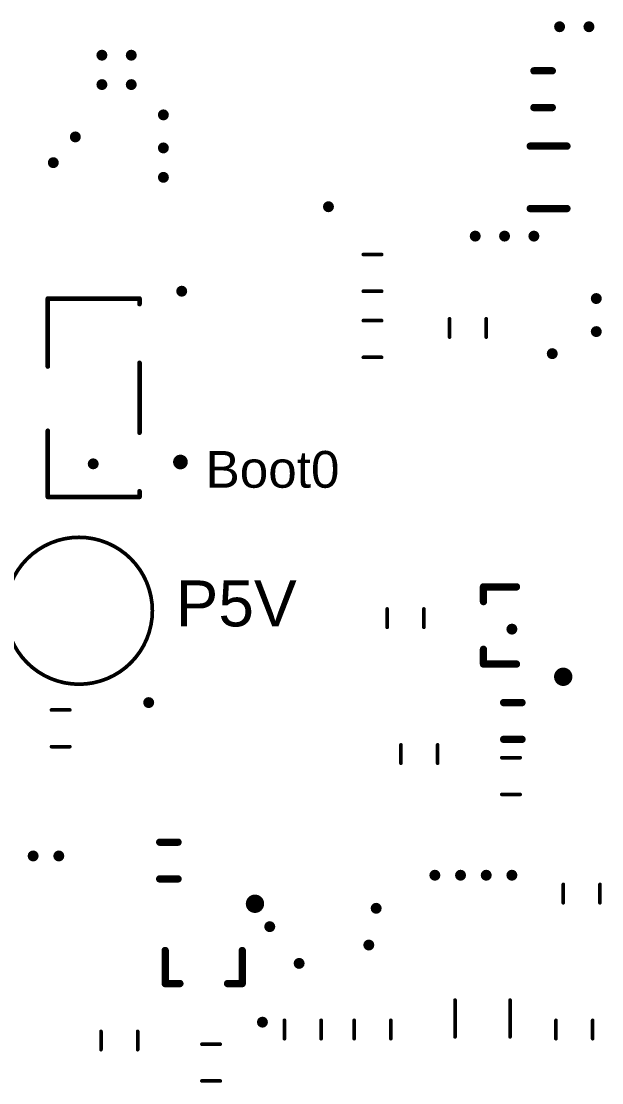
# Model space of a CAD drawing. Header units: inches. Extents: x 1 to 118, y 10 to 101.
# Drawn here: x 30.83 to 46.65, y 41.45 to 70.35 of the extents above; entities that cross this region are included whole.
import ezdxf

# ---------------------------------------------------------------- set-up
doc = ezdxf.new("R2010")
doc.units = ezdxf.units.IN
doc.layers.add('Top Overlay', color=2, linetype='Continuous')
doc.layers.add('Via Holes', color=16, linetype='Continuous')
doc.styles.add('Arial', font='', dxfattribs={"height": 0.2})
doc.styles.get('Arial').set_extended_font_data('Arial')

# ---------------------------------------------------------------- blocks, each defined once
blk = doc.blocks.new('TP__200_9')
at = {"layer": 'Top Overlay'}
for points in [[(2, 0, 0.1, 0.1, 1), (-2, 0, 0.1, 0.1, 1)], [(-2.025, 0, 0.05, 0.05, 1), (-1.975, 0, 0.05, 0.05, 1)], [(1.975, 0, 0.05, 0.05, 1), (2.025, 0, 0.05, 0.05, 1)]]:
    blk.add_lwpolyline(points, format="xyseb", close=True, dxfattribs=at)
blk = doc.blocks.new('SW_CJS_1200TA_45')
at = {"layer": 'Top Overlay'}
for points in [[(-2.7, 1.25, 0.127, 0.127, 0), (-0.9, 1.25, 0.127, 0.127, 0)], [(-2.7, 1.25, 0.127, 0.127, 0), (-2.7, -1.25, 0.127, 0.127, 0)], [(0.85, 1.25, 0.127, 0.127, 0), (2.7, 1.25, 0.127, 0.127, 0)], [(2.7, 1.25, 0.127, 0.127, 0), (2.7, -1.25, 0.127, 0.127, 0)], [(-2.7, -1.25, 0.127, 0.127, 0), (-2.55, -1.25, 0.127, 0.127, 0)], [(-0.95, -1.25, 0.127, 0.127, 0), (0.95, -1.25, 0.127, 0.127, 0)], [(2.55, -1.25, 0.127, 0.127, 0), (2.7, -1.25, 0.127, 0.127, 0)]]:
    blk.add_lwpolyline(points, format="xyseb", dxfattribs=at)
for points in [[(-2.732, 1.25, 0.0635, 0.0635, 1), (-2.668, 1.25, 0.0635, 0.0635, 1)], [(-2.732, 1.25, 0.0635, 0.0635, 1), (-2.668, 1.25, 0.0635, 0.0635, 1)], [(-0.932, 1.25, 0.0635, 0.0635, 1), (-0.868, 1.25, 0.0635, 0.0635, 1)], [(0.818, 1.25, 0.0635, 0.0635, 1), (0.882, 1.25, 0.0635, 0.0635, 1)], [(2.668, 1.25, 0.0635, 0.0635, 1), (2.732, 1.25, 0.0635, 0.0635, 1)], [(2.668, 1.25, 0.0635, 0.0635, 1), (2.732, 1.25, 0.0635, 0.0635, 1)], [(-2.732, -1.25, 0.0635, 0.0635, 1), (-2.668, -1.25, 0.0635, 0.0635, 1)], [(-2.732, -1.25, 0.0635, 0.0635, 1), (-2.668, -1.25, 0.0635, 0.0635, 1)], [(-2.582, -1.25, 0.0635, 0.0635, 1), (-2.518, -1.25, 0.0635, 0.0635, 1)], [(-0.982, -1.25, 0.0635, 0.0635, 1), (-0.918, -1.25, 0.0635, 0.0635, 1)], [(0.918, -1.25, 0.0635, 0.0635, 1), (0.982, -1.25, 0.0635, 0.0635, 1)], [(2.518, -1.25, 0.0635, 0.0635, 1), (2.582, -1.25, 0.0635, 0.0635, 1)], [(2.668, -1.25, 0.0635, 0.0635, 1), (2.732, -1.25, 0.0635, 0.0635, 1)], [(2.668, -1.25, 0.0635, 0.0635, 1), (2.732, -1.25, 0.0635, 0.0635, 1)], [(-1.65, -2.365, 0.2, 0.2, 1), (-1.85, -2.365, 0.2, 0.2, 1)], [(-1.9, -2.365, 0.1, 0.1, 1), (-1.8, -2.365, 0.1, 0.1, 1)], [(-1.7, -2.365, 0.1, 0.1, 1), (-1.6, -2.365, 0.1, 0.1, 1)]]:
    blk.add_lwpolyline(points, format="xyseb", close=True, dxfattribs=at)
blk = doc.blocks.new('RESC1608X06M_108')
at = {"layer": 'Top Overlay'}
for points in [[(-0.25, 0.5, 0.1, 0.1, 0), (0.25, 0.5, 0.1, 0.1, 0)], [(-0.25, -0.5, 0.1, 0.1, 0), (0.25, -0.5, 0.1, 0.1, 0)]]:
    blk.add_lwpolyline(points, format="xyseb", dxfattribs=at)
for points in [[(-0.275, 0.5, 0.05, 0.05, 1), (-0.225, 0.5, 0.05, 0.05, 1)], [(0.225, 0.5, 0.05, 0.05, 1), (0.275, 0.5, 0.05, 0.05, 1)], [(-0.275, -0.5, 0.05, 0.05, 1), (-0.225, -0.5, 0.05, 0.05, 1)], [(0.225, -0.5, 0.05, 0.05, 1), (0.275, -0.5, 0.05, 0.05, 1)]]:
    blk.add_lwpolyline(points, format="xyseb", close=True, dxfattribs=at)
blk = doc.blocks.new('RESC1608X06M_109')
at = {"layer": 'Top Overlay'}
for points in [[(-0.25, 0.5, 0.1, 0.1, 0), (0.25, 0.5, 0.1, 0.1, 0)], [(-0.25, -0.5, 0.1, 0.1, 0), (0.25, -0.5, 0.1, 0.1, 0)]]:
    blk.add_lwpolyline(points, format="xyseb", dxfattribs=at)
for points in [[(-0.275, 0.5, 0.05, 0.05, 1), (-0.225, 0.5, 0.05, 0.05, 1)], [(0.225, 0.5, 0.05, 0.05, 1), (0.275, 0.5, 0.05, 0.05, 1)], [(-0.275, -0.5, 0.05, 0.05, 1), (-0.225, -0.5, 0.05, 0.05, 1)], [(0.225, -0.5, 0.05, 0.05, 1), (0.275, -0.5, 0.05, 0.05, 1)]]:
    blk.add_lwpolyline(points, format="xyseb", close=True, dxfattribs=at)
blk = doc.blocks.new('RESC1608X06M_170')
at = {"layer": 'Top Overlay'}
for points in [[(0.25, 0.5, 0.1, 0.1, 0), (-0.25, 0.5, 0.1, 0.1, 0)], [(0.25, -0.5, 0.1, 0.1, 0), (-0.25, -0.5, 0.1, 0.1, 0)]]:
    blk.add_lwpolyline(points, format="xyseb", dxfattribs=at)
for points in [[(-0.275, 0.5, 0.05, 0.05, 1), (-0.225, 0.5, 0.05, 0.05, 1)], [(0.225, 0.5, 0.05, 0.05, 1), (0.275, 0.5, 0.05, 0.05, 1)], [(-0.275, -0.5, 0.05, 0.05, 1), (-0.225, -0.5, 0.05, 0.05, 1)], [(0.225, -0.5, 0.05, 0.05, 1), (0.275, -0.5, 0.05, 0.05, 1)]]:
    blk.add_lwpolyline(points, format="xyseb", close=True, dxfattribs=at)
blk = doc.blocks.new('RESC1608X06M_172')
at = {"layer": 'Top Overlay'}
for points in [[(0.25, 0.5, 0.1, 0.1, 0), (-0.25, 0.5, 0.1, 0.1, 0)], [(0.25, -0.5, 0.1, 0.1, 0), (-0.25, -0.5, 0.1, 0.1, 0)]]:
    blk.add_lwpolyline(points, format="xyseb", dxfattribs=at)
for points in [[(-0.275, 0.5, 0.05, 0.05, 1), (-0.225, 0.5, 0.05, 0.05, 1)], [(0.225, 0.5, 0.05, 0.05, 1), (0.275, 0.5, 0.05, 0.05, 1)], [(-0.275, -0.5, 0.05, 0.05, 1), (-0.225, -0.5, 0.05, 0.05, 1)], [(0.225, -0.5, 0.05, 0.05, 1), (0.275, -0.5, 0.05, 0.05, 1)]]:
    blk.add_lwpolyline(points, format="xyseb", close=True, dxfattribs=at)
blk = doc.blocks.new('RESC1608X06M_176')
at = {"layer": 'Top Overlay'}
for points in [[(-0.25, 0.5, 0.1, 0.1, 0), (0.25, 0.5, 0.1, 0.1, 0)], [(-0.25, -0.5, 0.1, 0.1, 0), (0.25, -0.5, 0.1, 0.1, 0)]]:
    blk.add_lwpolyline(points, format="xyseb", dxfattribs=at)
for points in [[(-0.275, 0.5, 0.05, 0.05, 1), (-0.225, 0.5, 0.05, 0.05, 1)], [(0.225, 0.5, 0.05, 0.05, 1), (0.275, 0.5, 0.05, 0.05, 1)], [(-0.275, -0.5, 0.05, 0.05, 1), (-0.225, -0.5, 0.05, 0.05, 1)], [(0.225, -0.5, 0.05, 0.05, 1), (0.275, -0.5, 0.05, 0.05, 1)]]:
    blk.add_lwpolyline(points, format="xyseb", close=True, dxfattribs=at)
blk = doc.blocks.new('RESC1608X06M_177')
at = {"layer": 'Top Overlay'}
for points in [[(0.25, 0.5, 0.1, 0.1, 0), (-0.25, 0.5, 0.1, 0.1, 0)], [(0.25, -0.5, 0.1, 0.1, 0), (-0.25, -0.5, 0.1, 0.1, 0)]]:
    blk.add_lwpolyline(points, format="xyseb", dxfattribs=at)
for points in [[(-0.275, 0.5, 0.05, 0.05, 1), (-0.225, 0.5, 0.05, 0.05, 1)], [(0.225, 0.5, 0.05, 0.05, 1), (0.275, 0.5, 0.05, 0.05, 1)], [(-0.275, -0.5, 0.05, 0.05, 1), (-0.225, -0.5, 0.05, 0.05, 1)], [(0.225, -0.5, 0.05, 0.05, 1), (0.275, -0.5, 0.05, 0.05, 1)]]:
    blk.add_lwpolyline(points, format="xyseb", close=True, dxfattribs=at)
blk = doc.blocks.new('RESC1608X06M_178')
at = {"layer": 'Top Overlay'}
for points in [[(0.25, 0.5, 0.1, 0.1, 0), (-0.25, 0.5, 0.1, 0.1, 0)], [(0.25, -0.5, 0.1, 0.1, 0), (-0.25, -0.5, 0.1, 0.1, 0)]]:
    blk.add_lwpolyline(points, format="xyseb", dxfattribs=at)
for points in [[(-0.275, 0.5, 0.05, 0.05, 1), (-0.225, 0.5, 0.05, 0.05, 1)], [(0.225, 0.5, 0.05, 0.05, 1), (0.275, 0.5, 0.05, 0.05, 1)], [(-0.275, -0.5, 0.05, 0.05, 1), (-0.225, -0.5, 0.05, 0.05, 1)], [(0.225, -0.5, 0.05, 0.05, 1), (0.275, -0.5, 0.05, 0.05, 1)]]:
    blk.add_lwpolyline(points, format="xyseb", close=True, dxfattribs=at)
blk = doc.blocks.new('RESC1608X06M_179')
at = {"layer": 'Top Overlay'}
for points in [[(-0.25, 0.5, 0.1, 0.1, 0), (0.25, 0.5, 0.1, 0.1, 0)], [(-0.25, -0.5, 0.1, 0.1, 0), (0.25, -0.5, 0.1, 0.1, 0)]]:
    blk.add_lwpolyline(points, format="xyseb", dxfattribs=at)
for points in [[(-0.275, 0.5, 0.05, 0.05, 1), (-0.225, 0.5, 0.05, 0.05, 1)], [(0.225, 0.5, 0.05, 0.05, 1), (0.275, 0.5, 0.05, 0.05, 1)], [(-0.275, -0.5, 0.05, 0.05, 1), (-0.225, -0.5, 0.05, 0.05, 1)], [(0.225, -0.5, 0.05, 0.05, 1), (0.275, -0.5, 0.05, 0.05, 1)]]:
    blk.add_lwpolyline(points, format="xyseb", close=True, dxfattribs=at)
blk = doc.blocks.new('RESC2012X06N_180')
at = {"layer": 'Top Overlay'}
for points in [[(-0.5, 0.75, 0.1, 0.1, 0), (0.5, 0.75, 0.1, 0.1, 0)], [(-0.5, -0.75, 0.1, 0.1, 0), (0.5, -0.75, 0.1, 0.1, 0)]]:
    blk.add_lwpolyline(points, format="xyseb", dxfattribs=at)
for points in [[(-0.525, 0.75, 0.05, 0.05, 1), (-0.475, 0.75, 0.05, 0.05, 1)], [(0.475, 0.75, 0.05, 0.05, 1), (0.525, 0.75, 0.05, 0.05, 1)], [(-0.525, -0.75, 0.05, 0.05, 1), (-0.475, -0.75, 0.05, 0.05, 1)], [(0.475, -0.75, 0.05, 0.05, 1), (0.525, -0.75, 0.05, 0.05, 1)]]:
    blk.add_lwpolyline(points, format="xyseb", close=True, dxfattribs=at)
blk = doc.blocks.new('RESC1608X06M_186')
at = {"layer": 'Top Overlay'}
for points in [[(-0.25, 0.5, 0.1, 0.1, 0), (0.25, 0.5, 0.1, 0.1, 0)], [(-0.25, -0.5, 0.1, 0.1, 0), (0.25, -0.5, 0.1, 0.1, 0)]]:
    blk.add_lwpolyline(points, format="xyseb", dxfattribs=at)
for points in [[(-0.275, 0.5, 0.05, 0.05, 1), (-0.225, 0.5, 0.05, 0.05, 1)], [(0.225, 0.5, 0.05, 0.05, 1), (0.275, 0.5, 0.05, 0.05, 1)], [(-0.275, -0.5, 0.05, 0.05, 1), (-0.225, -0.5, 0.05, 0.05, 1)], [(0.225, -0.5, 0.05, 0.05, 1), (0.275, -0.5, 0.05, 0.05, 1)]]:
    blk.add_lwpolyline(points, format="xyseb", close=True, dxfattribs=at)
blk = doc.blocks.new('RESC1608X06M_188')
at = {"layer": 'Top Overlay'}
for points in [[(0.25, 0.5, 0.1, 0.1, 0), (-0.25, 0.5, 0.1, 0.1, 0)], [(0.25, -0.5, 0.1, 0.1, 0), (-0.25, -0.5, 0.1, 0.1, 0)]]:
    blk.add_lwpolyline(points, format="xyseb", dxfattribs=at)
for points in [[(-0.275, 0.5, 0.05, 0.05, 1), (-0.225, 0.5, 0.05, 0.05, 1)], [(0.225, 0.5, 0.05, 0.05, 1), (0.275, 0.5, 0.05, 0.05, 1)], [(-0.275, -0.5, 0.05, 0.05, 1), (-0.225, -0.5, 0.05, 0.05, 1)], [(0.225, -0.5, 0.05, 0.05, 1), (0.275, -0.5, 0.05, 0.05, 1)]]:
    blk.add_lwpolyline(points, format="xyseb", close=True, dxfattribs=at)
blk = doc.blocks.new('RESC1608X06M_189')
at = {"layer": 'Top Overlay'}
for points in [[(-0.25, 0.5, 0.1, 0.1, 0), (0.25, 0.5, 0.1, 0.1, 0)], [(-0.25, -0.5, 0.1, 0.1, 0), (0.25, -0.5, 0.1, 0.1, 0)]]:
    blk.add_lwpolyline(points, format="xyseb", dxfattribs=at)
for points in [[(-0.275, 0.5, 0.05, 0.05, 1), (-0.225, 0.5, 0.05, 0.05, 1)], [(0.225, 0.5, 0.05, 0.05, 1), (0.275, 0.5, 0.05, 0.05, 1)], [(-0.275, -0.5, 0.05, 0.05, 1), (-0.225, -0.5, 0.05, 0.05, 1)], [(0.225, -0.5, 0.05, 0.05, 1), (0.275, -0.5, 0.05, 0.05, 1)]]:
    blk.add_lwpolyline(points, format="xyseb", close=True, dxfattribs=at)
blk = doc.blocks.new('RESC1608X06M_190')
at = {"layer": 'Top Overlay'}
for points in [[(0.25, 0.5, 0.1, 0.1, 0), (-0.25, 0.5, 0.1, 0.1, 0)], [(0.25, -0.5, 0.1, 0.1, 0), (-0.25, -0.5, 0.1, 0.1, 0)]]:
    blk.add_lwpolyline(points, format="xyseb", dxfattribs=at)
for points in [[(-0.275, 0.5, 0.05, 0.05, 1), (-0.225, 0.5, 0.05, 0.05, 1)], [(0.225, 0.5, 0.05, 0.05, 1), (0.275, 0.5, 0.05, 0.05, 1)], [(-0.275, -0.5, 0.05, 0.05, 1), (-0.225, -0.5, 0.05, 0.05, 1)], [(0.225, -0.5, 0.05, 0.05, 1), (0.275, -0.5, 0.05, 0.05, 1)]]:
    blk.add_lwpolyline(points, format="xyseb", close=True, dxfattribs=at)
blk = doc.blocks.new('RESC1608X06M_191')
at = {"layer": 'Top Overlay'}
for points in [[(-0.25, 0.5, 0.1, 0.1, 0), (0.25, 0.5, 0.1, 0.1, 0)], [(-0.25, -0.5, 0.1, 0.1, 0), (0.25, -0.5, 0.1, 0.1, 0)]]:
    blk.add_lwpolyline(points, format="xyseb", dxfattribs=at)
for points in [[(-0.275, 0.5, 0.05, 0.05, 1), (-0.225, 0.5, 0.05, 0.05, 1)], [(0.225, 0.5, 0.05, 0.05, 1), (0.275, 0.5, 0.05, 0.05, 1)], [(-0.275, -0.5, 0.05, 0.05, 1), (-0.225, -0.5, 0.05, 0.05, 1)], [(0.225, -0.5, 0.05, 0.05, 1), (0.275, -0.5, 0.05, 0.05, 1)]]:
    blk.add_lwpolyline(points, format="xyseb", close=True, dxfattribs=at)
blk = doc.blocks.new('SOT65P210X100_3N___AC_235')
at = {"layer": 'Top Overlay'}
for points in [[(-1.399, 1.397, 0.25, 0.25, 1), (-1.649, 1.397, 0.25, 0.25, 1)], [(-1.712, 1.397, 0.125, 0.125, 1), (-1.587, 1.397, 0.125, 0.125, 1)], [(-1.461, 1.397, 0.125, 0.125, 1), (-1.336, 1.397, 0.125, 0.125, 1)], [(-0.3, 1.05, 0.1, 0.1, 1), (-0.2, 1.05, 0.1, 0.1, 1)], [(0.6, 1.05, 0.1, 0.1, 1), (0.7, 1.05, 0.1, 0.1, 1)], [(0.6, 1.05, 0.1, 0.1, 1), (0.7, 1.05, 0.1, 0.1, 1)], [(0.6, 0.65, 0.1, 0.1, 1), (0.7, 0.65, 0.1, 0.1, 1)], [(0.6, -0.65, 0.1, 0.1, 1), (0.7, -0.65, 0.1, 0.1, 1)], [(-0.3, -1.05, 0.1, 0.1, 1), (-0.2, -1.05, 0.1, 0.1, 1)], [(0.6, -1.05, 0.1, 0.1, 1), (0.7, -1.05, 0.1, 0.1, 1)], [(0.6, -1.05, 0.1, 0.1, 1), (0.7, -1.05, 0.1, 0.1, 1)]]:
    blk.add_lwpolyline(points, format="xyseb", close=True, dxfattribs=at)
for points in [[(0.65, 1.05, 0.2, 0.2, 0), (-0.25, 1.05, 0.2, 0.2, 0)], [(0.65, 0.65, 0.2, 0.2, 0), (0.65, 1.05, 0.2, 0.2, 0)], [(0.65, -1.05, 0.2, 0.2, 0), (0.65, -0.65, 0.2, 0.2, 0)], [(0.65, -1.05, 0.2, 0.2, 0), (-0.25, -1.05, 0.2, 0.2, 0)]]:
    blk.add_lwpolyline(points, format="xyseb", dxfattribs=at)
blk = doc.blocks.new('SOT65P210X100_3N___AC_237')
at = {"layer": 'Top Overlay'}
for points in [[(-1.399, 1.397, 0.25, 0.25, 1), (-1.649, 1.397, 0.25, 0.25, 1)], [(-1.712, 1.397, 0.125, 0.125, 1), (-1.587, 1.397, 0.125, 0.125, 1)], [(-1.461, 1.397, 0.125, 0.125, 1), (-1.336, 1.397, 0.125, 0.125, 1)], [(-0.3, 1.05, 0.1, 0.1, 1), (-0.2, 1.05, 0.1, 0.1, 1)], [(0.6, 1.05, 0.1, 0.1, 1), (0.7, 1.05, 0.1, 0.1, 1)], [(0.6, 1.05, 0.1, 0.1, 1), (0.7, 1.05, 0.1, 0.1, 1)], [(0.6, 0.65, 0.1, 0.1, 1), (0.7, 0.65, 0.1, 0.1, 1)], [(0.6, -0.65, 0.1, 0.1, 1), (0.7, -0.65, 0.1, 0.1, 1)], [(-0.3, -1.05, 0.1, 0.1, 1), (-0.2, -1.05, 0.1, 0.1, 1)], [(0.6, -1.05, 0.1, 0.1, 1), (0.7, -1.05, 0.1, 0.1, 1)], [(0.6, -1.05, 0.1, 0.1, 1), (0.7, -1.05, 0.1, 0.1, 1)]]:
    blk.add_lwpolyline(points, format="xyseb", close=True, dxfattribs=at)
for points in [[(0.65, 1.05, 0.2, 0.2, 0), (-0.25, 1.05, 0.2, 0.2, 0)], [(0.65, 1.05, 0.2, 0.2, 0), (0.65, 0.65, 0.2, 0.2, 0)], [(0.65, -0.65, 0.2, 0.2, 0), (0.65, -1.05, 0.2, 0.2, 0)], [(0.65, -1.05, 0.2, 0.2, 0), (-0.25, -1.05, 0.2, 0.2, 0)]]:
    blk.add_lwpolyline(points, format="xyseb", dxfattribs=at)
blk = doc.blocks.new('CAPC1608X09M_282')
at = {"layer": 'Top Overlay'}
for points in [[(-0.2, 0.5, 0.2, 0.2, 0), (0.3, 0.5, 0.2, 0.2, 0)], [(-0.2, -0.5, 0.2, 0.2, 0), (0.3, -0.5, 0.2, 0.2, 0)]]:
    blk.add_lwpolyline(points, format="xyseb", dxfattribs=at)
for points in [[(-0.25, 0.5, 0.1, 0.1, 1), (-0.15, 0.5, 0.1, 0.1, 1)], [(0.25, 0.5, 0.1, 0.1, 1), (0.35, 0.5, 0.1, 0.1, 1)], [(-0.25, -0.5, 0.1, 0.1, 1), (-0.15, -0.5, 0.1, 0.1, 1)], [(0.25, -0.5, 0.1, 0.1, 1), (0.35, -0.5, 0.1, 0.1, 1)]]:
    blk.add_lwpolyline(points, format="xyseb", close=True, dxfattribs=at)
blk = doc.blocks.new('CAPC1608X09M_290')
at = {"layer": 'Top Overlay'}
for points in [[(-0.2, 0.5, 0.2, 0.2, 0), (0.3, 0.5, 0.2, 0.2, 0)], [(-0.2, -0.5, 0.2, 0.2, 0), (0.3, -0.5, 0.2, 0.2, 0)]]:
    blk.add_lwpolyline(points, format="xyseb", dxfattribs=at)
for points in [[(-0.25, 0.5, 0.1, 0.1, 1), (-0.15, 0.5, 0.1, 0.1, 1)], [(0.25, 0.5, 0.1, 0.1, 1), (0.35, 0.5, 0.1, 0.1, 1)], [(-0.25, -0.5, 0.1, 0.1, 1), (-0.15, -0.5, 0.1, 0.1, 1)], [(0.25, -0.5, 0.1, 0.1, 1), (0.35, -0.5, 0.1, 0.1, 1)]]:
    blk.add_lwpolyline(points, format="xyseb", close=True, dxfattribs=at)
blk = doc.blocks.new('CAPC1608X09M_300')
at = {"layer": 'Top Overlay'}
for points in [[(0.3, 0.5, 0.2, 0.2, 0), (-0.2, 0.5, 0.2, 0.2, 0)], [(0.3, -0.5, 0.2, 0.2, 0), (-0.2, -0.5, 0.2, 0.2, 0)]]:
    blk.add_lwpolyline(points, format="xyseb", dxfattribs=at)
for points in [[(-0.25, 0.5, 0.1, 0.1, 1), (-0.15, 0.5, 0.1, 0.1, 1)], [(0.25, 0.5, 0.1, 0.1, 1), (0.35, 0.5, 0.1, 0.1, 1)], [(-0.25, -0.5, 0.1, 0.1, 1), (-0.15, -0.5, 0.1, 0.1, 1)], [(0.25, -0.5, 0.1, 0.1, 1), (0.35, -0.5, 0.1, 0.1, 1)]]:
    blk.add_lwpolyline(points, format="xyseb", close=True, dxfattribs=at)
blk = doc.blocks.new('CAPC3216X16M_301')
at = {"layer": 'Top Overlay'}
for points in [[(0.5, 0.85, 0.2, 0.2, 0), (-0.5, 0.85, 0.2, 0.2, 0)], [(0.5, -0.85, 0.2, 0.2, 0), (-0.5, -0.85, 0.2, 0.2, 0)]]:
    blk.add_lwpolyline(points, format="xyseb", dxfattribs=at)
for points in [[(-0.55, 0.85, 0.1, 0.1, 1), (-0.45, 0.85, 0.1, 0.1, 1)], [(0.45, 0.85, 0.1, 0.1, 1), (0.55, 0.85, 0.1, 0.1, 1)], [(-0.55, -0.85, 0.1, 0.1, 1), (-0.45, -0.85, 0.1, 0.1, 1)], [(0.45, -0.85, 0.1, 0.1, 1), (0.55, -0.85, 0.1, 0.1, 1)]]:
    blk.add_lwpolyline(points, format="xyseb", close=True, dxfattribs=at)

msp = doc.modelspace()

# ---------------------------------------------------------------- hatches: boundary and pattern name
at = {"layer": 'Via Holes'}
h = msp.add_hatch(color=7, dxfattribs=at)
edge = h.paths.add_edge_path()
edge.add_arc((45.5, 70.2), 0.15, 0, 360)
h = msp.add_hatch(color=7, dxfattribs=at)
edge = h.paths.add_edge_path()
edge.add_arc((46.3, 70.2), 0.15, 0, 360)
h = msp.add_hatch(color=7, dxfattribs=at)
edge = h.paths.add_edge_path()
edge.add_arc((33.025, 69.425), 0.15, 0, 360)
h = msp.add_hatch(color=7, dxfattribs=at)
edge = h.paths.add_edge_path()
edge.add_arc((33.825, 69.425), 0.15, 0, 360)
h = msp.add_hatch(color=7, dxfattribs=at)
edge = h.paths.add_edge_path()
edge.add_arc((33.025, 68.625), 0.15, 0, 360)
h = msp.add_hatch(color=7, dxfattribs=at)
edge = h.paths.add_edge_path()
edge.add_arc((33.825, 68.625), 0.15, 0, 360)
h = msp.add_hatch(color=7, dxfattribs=at)
edge = h.paths.add_edge_path()
edge.add_arc((34.7, 67.8), 0.15, 0, 360)
h = msp.add_hatch(color=7, dxfattribs=at)
edge = h.paths.add_edge_path()
edge.add_arc((32.3, 67.2), 0.15, 0, 360)
h = msp.add_hatch(color=7, dxfattribs=at)
edge = h.paths.add_edge_path()
edge.add_arc((34.7, 66.9), 0.15, 0, 360)
h = msp.add_hatch(color=7, dxfattribs=at)
edge = h.paths.add_edge_path()
edge.add_arc((31.7, 66.5), 0.15, 0, 360)
h = msp.add_hatch(color=7, dxfattribs=at)
edge = h.paths.add_edge_path()
edge.add_arc((34.7, 66.1), 0.15, 0, 360)
h = msp.add_hatch(color=7, dxfattribs=at)
edge = h.paths.add_edge_path()
edge.add_arc((39.2, 65.3), 0.15, 0, 360)
h = msp.add_hatch(color=7, dxfattribs=at)
edge = h.paths.add_edge_path()
edge.add_arc((43.2, 64.5), 0.15, 0, 360)
h = msp.add_hatch(color=7, dxfattribs=at)
edge = h.paths.add_edge_path()
edge.add_arc((44, 64.5), 0.15, 0, 360)
h = msp.add_hatch(color=7, dxfattribs=at)
edge = h.paths.add_edge_path()
edge.add_arc((44.8, 64.5), 0.15, 0, 360)
h = msp.add_hatch(color=7, dxfattribs=at)
edge = h.paths.add_edge_path()
edge.add_arc((35.2, 63), 0.15, 0, 360)
h = msp.add_hatch(color=7, dxfattribs=at)
edge = h.paths.add_edge_path()
edge.add_arc((46.5, 62.8), 0.15, 0, 360)
h = msp.add_hatch(color=7, dxfattribs=at)
edge = h.paths.add_edge_path()
edge.add_arc((46.5, 61.9), 0.15, 0, 360)
h = msp.add_hatch(color=7, dxfattribs=at)
edge = h.paths.add_edge_path()
edge.add_arc((45.3, 61.3), 0.15, 0, 360)
h = msp.add_hatch(color=7, dxfattribs=at)
edge = h.paths.add_edge_path()
edge.add_arc((32.788, 58.3), 0.15, 0, 360)
h = msp.add_hatch(color=7, dxfattribs=at)
edge = h.paths.add_edge_path()
edge.add_arc((44.2, 53.8), 0.15, 0, 360)
h = msp.add_hatch(color=7, dxfattribs=at)
edge = h.paths.add_edge_path()
edge.add_arc((34.3, 51.8), 0.15, 0, 360)
h = msp.add_hatch(color=7, dxfattribs=at)
edge = h.paths.add_edge_path()
edge.add_arc((31.15, 47.625), 0.15, 0, 360)
h = msp.add_hatch(color=7, dxfattribs=at)
edge = h.paths.add_edge_path()
edge.add_arc((31.85, 47.625), 0.15, 0, 360)
h = msp.add_hatch(color=7, dxfattribs=at)
edge = h.paths.add_edge_path()
edge.add_arc((42.1, 47.1), 0.15, 0, 360)
h = msp.add_hatch(color=7, dxfattribs=at)
edge = h.paths.add_edge_path()
edge.add_arc((42.8, 47.1), 0.15, 0, 360)
h = msp.add_hatch(color=7, dxfattribs=at)
edge = h.paths.add_edge_path()
edge.add_arc((43.5, 47.1), 0.15, 0, 360)
h = msp.add_hatch(color=7, dxfattribs=at)
edge = h.paths.add_edge_path()
edge.add_arc((44.2, 47.1), 0.15, 0, 360)
h = msp.add_hatch(color=7, dxfattribs=at)
edge = h.paths.add_edge_path()
edge.add_arc((40.5, 46.2), 0.15, 0, 360)
h = msp.add_hatch(color=7, dxfattribs=at)
edge = h.paths.add_edge_path()
edge.add_arc((37.6, 45.7), 0.15, 0, 360)
h = msp.add_hatch(color=7, dxfattribs=at)
edge = h.paths.add_edge_path()
edge.add_arc((40.3, 45.2), 0.15, 0, 360)
h = msp.add_hatch(color=7, dxfattribs=at)
edge = h.paths.add_edge_path()
edge.add_arc((38.4, 44.7), 0.15, 0, 360)
h = msp.add_hatch(color=7, dxfattribs=at)
edge = h.paths.add_edge_path()
edge.add_arc((37.4, 43.1), 0.15, 0, 360)

# ---------------------------------------------------------------- block references
for name, p, rotation in [('CAPC1608X09M_300', (45.1, 68.5), 180), ('CAPC3216X16M_301', (45.2, 66.1), 180), ('SW_CJS_1200TA_45', (32.8, 60.1), 90), ('RESC1608X06M_191', (43, 62), 90), ('SOT65P210X100_3N___AC_237', (44.075, 53.9), 180), ('RESC1608X06M_189', (41.3, 54.1), 90), ('RESC1608X06M_190', (41.675, 50.4), 270), ('RESC1608X06M_188', (44.175, 49.8), 180), ('RESC1608X06M_172', (46.1, 46.6), 270), ('SOT65P210X100_3N___AC_235', (35.8, 44.8), 270), ('RESC2012X06N_180', (43.4, 43.2), 90), ('RESC1608X06M_179', (38.5, 42.9), 90), ('RESC1608X06M_178', (40.4, 42.9), 270), ('RESC1608X06M_170', (45.9, 42.9), 270), ('RESC1608X06M_177', (33.5, 42.6), 270)]:
    msp.add_blockref(name, p, dxfattribs=dict(rotation=rotation))
for name, p in [('RESC1608X06M_109', (40.4, 63.5)), ('RESC1608X06M_108', (40.4, 61.7)), ('TP__200_9', (32.4, 54.3)), ('CAPC1608X09M_290', (44.175, 51.3)), ('RESC1608X06M_186', (31.9, 51.1)), ('CAPC1608X09M_282', (34.8, 47.5)), ('RESC1608X06M_176', (36, 42))]:
    msp.add_blockref(name, p)

# ---------------------------------------------------------------- texts
at = {"layer": 'Top Overlay', "style": 'Arial'}
for s, height, p in [('Boot0', 1, (35.85, 57.65)), ('P5V', 1.25, (35.034, 53.875))]:
    msp.add_text(s, height=height, dxfattribs=at).set_placement(p)

doc.saveas('drawing.dxf')
